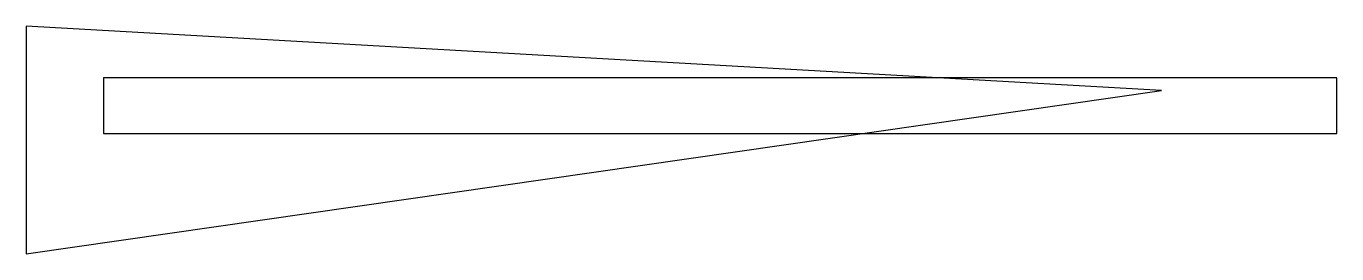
# Model space of a CAD drawing. Header units: millimetres. Extents: x -12.6 to 18, y 14.1 to 19.4.
import ezdxf

# ---------------------------------------------------------------- set-up
doc = ezdxf.new("R2010")
doc.units = ezdxf.units.MM
doc.layers.get('0').update_dxf_attribs({"linetype": 'CONTINUOUS'})

msp = doc.modelspace()

# ---------------------------------------------------------------- linework, layer by layer
for points in [[(-12.6, 14.1), (13.9, 17.9), (-12.6, 19.4)], [(-10.8, 16.9), (17.988, 16.9), (17.988, 18.2), (-10.8, 18.2)]]:
    msp.add_lwpolyline(points, close=True)

doc.saveas('drawing.dxf')
